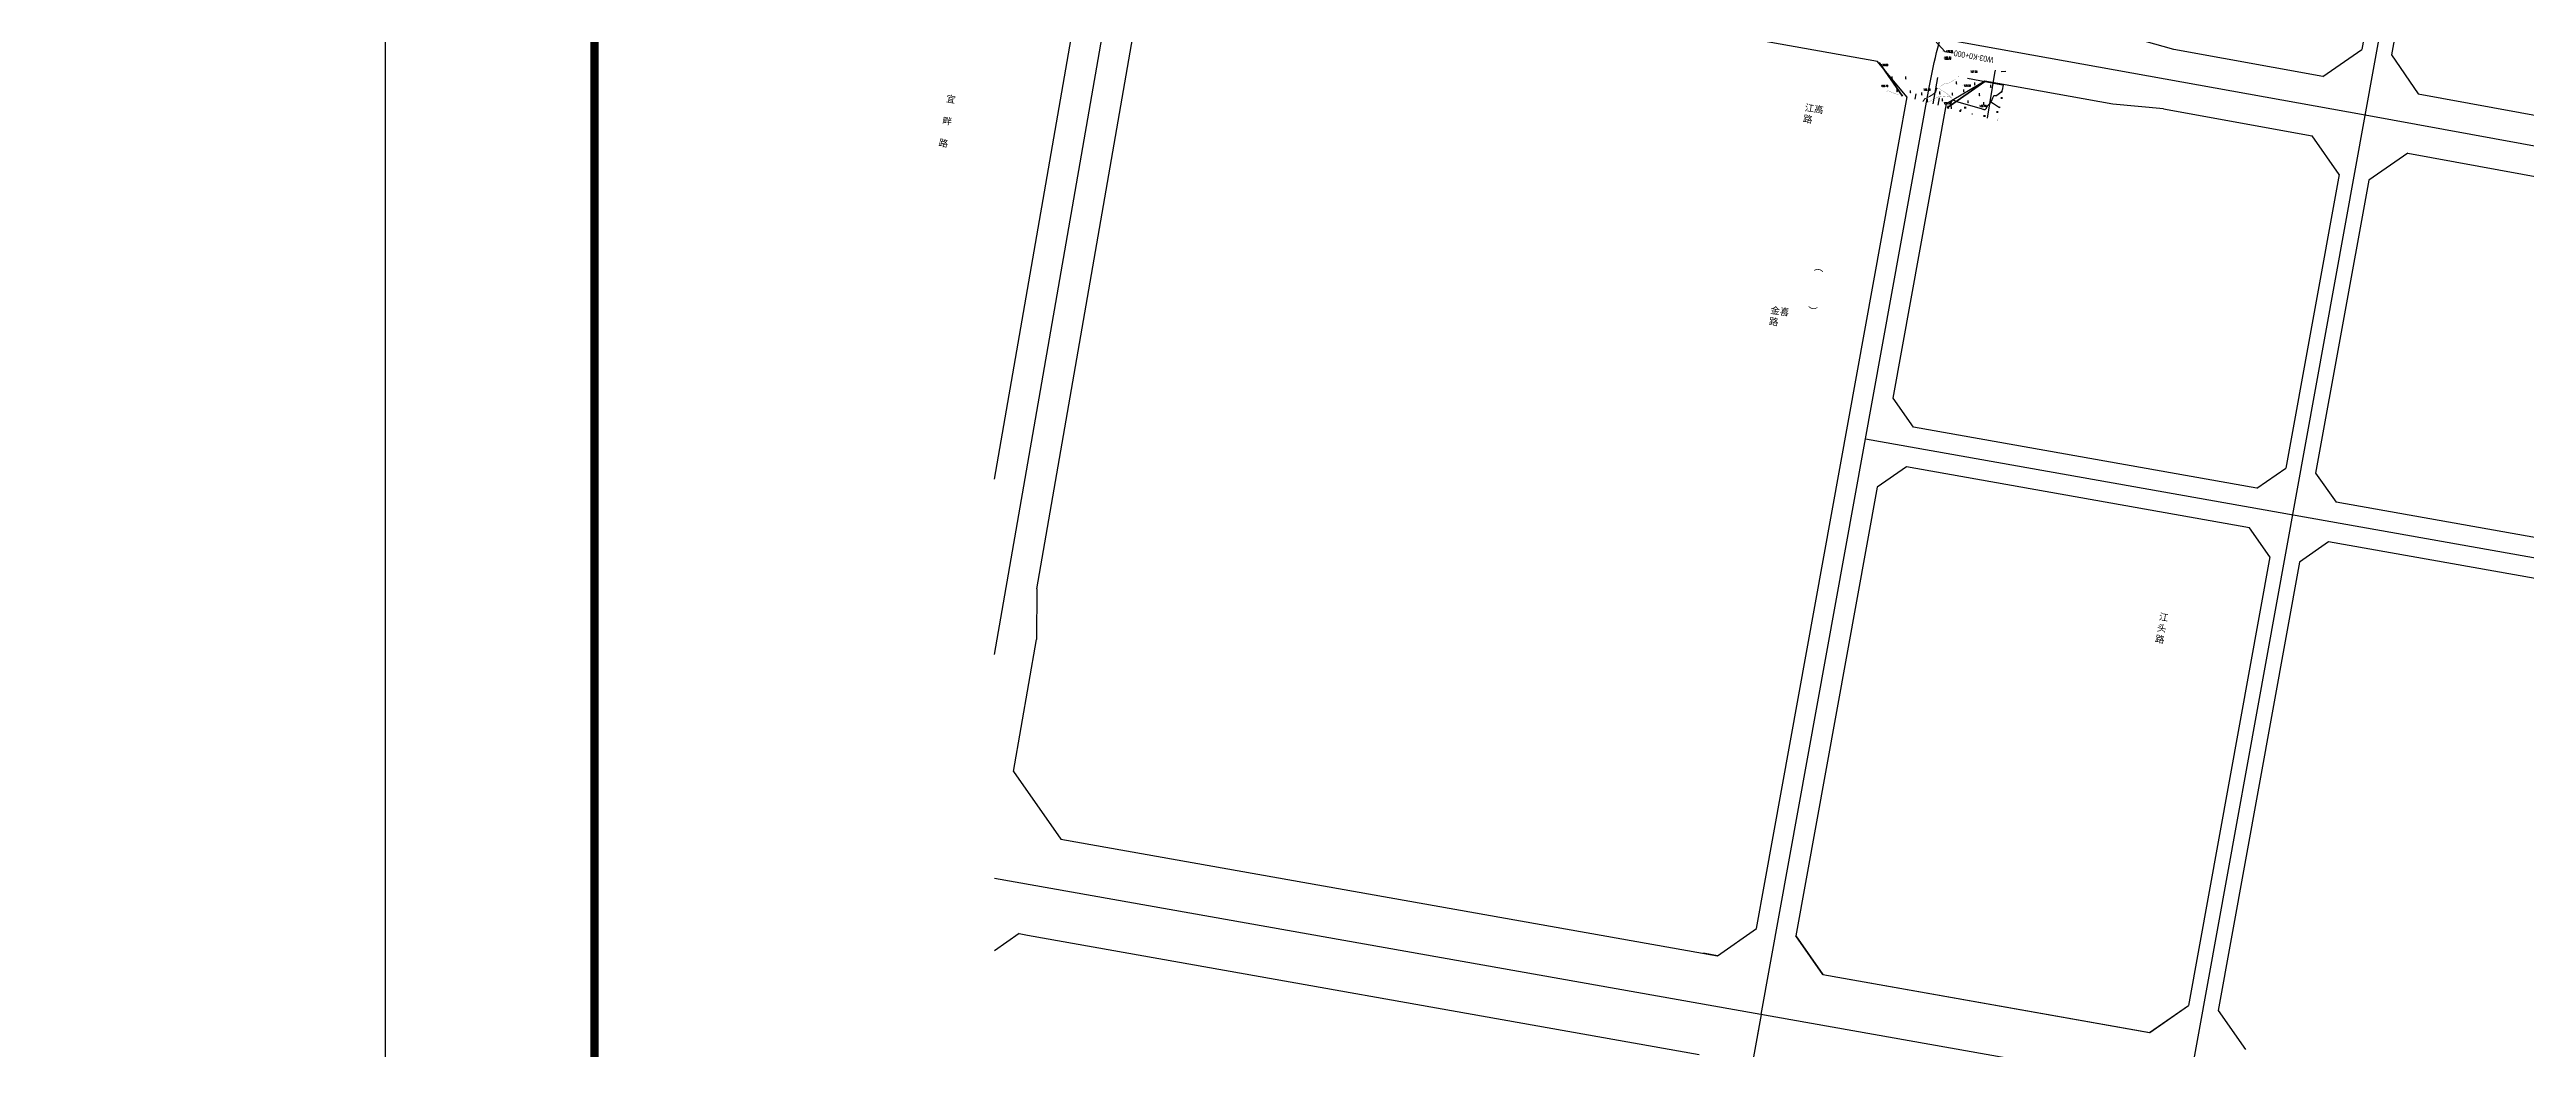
# Model space of a CAD drawing. Extents: x 529262 to 576451, y 2694391 to 2717535.
# Drawn here: x 561067 to 562546, y 2709836 to 2710433 of the extents above; entities that cross this region are included whole.
import ezdxf
from ezdxf.enums import TextEntityAlignment as Align
from ezdxf.xclip import XClip

# ---------------------------------------------------------------- set-up
doc = ezdxf.new("R2010")
doc.units = 0
doc.header["$XCLIPFRAME"] = 0
doc.linetypes.add('CONTINOUS', pattern=[0])
for name, color, linetype in [('DLSS', 4, 'Continuous'), ('DMTZ', 8, 'Continuous'), ('GCD', 8, 'Continuous'), ('GXYZ', 8, 'Continuous'), ('PP-COM', 7, 'Continuous'), ('PUB_TITLE', 4, 'Continuous'), ('RD-中线', 40, 'Continuous'), ('RD-红线', 7, 'Continuous'), ('RD-路名', 7, 'Continuous'), ('ZBTZ', 8, 'Continuous'), ('桩号标注_W03-', 7, 'Continuous'), ('纵断_分栏文字', 7, 'Continuous')]:
    doc.layers.add(name, color=color, linetype=linetype)
for name, color, linetype, lineweight in [('SXSS', 5, 'Continuous', 0), ('规划人行道', 130, 'CONTINOUS', 30), ('规划道路红线', 5, 'Continuous', 40)]:
    doc.layers.add(name, color=color, linetype=linetype, lineweight=lineweight)
doc.styles.add('HZ', font='rs.shx', dxfattribs={"width": 0.8, "bigfont": 'hztxt.shx'})
doc.styles.add('JieTuHzTxt', font='smsim.shx', dxfattribs={"width": 0.7, "bigfont": 'smfs.shx'})
doc.styles.add('黑体', font='simhei.ttf')
doc.linetypes.add('10422', pattern='A,0.75,[150,AAA.SHX,S=0.5,R=0,X=0,Y=0.5],1.5,[177,AAA.SHX,S=1,R=0,X=0,Y=0.4],0.75', length=3)
doc.linetypes.add('1161', pattern='A,0,[149,AAA.SHX,S=0.15,R=0,X=0,Y=0],-1.6', length=1.6)

# ---------------------------------------------------------------- blocks, each defined once
blk = doc.blocks.new('A$C19FD0107')
at = {"layer": 'RD-中线', "color": 8, "linetype": 'Continuous', "flags": 128}
blk.add_lwpolyline([(-9389, 15551.5), (-9194.6, 16668.9, -0.000112), (-9194.5, 16669.4), (-9183.3, 16734, -0.000221), (-9183.1, 16734.8), (-9059.2, 17441.8)], format="xyb", dxfattribs=at)
at = {"layer": 'RD-中线', "color": 8}
for points in [[(-8908.7, 15466.1), (-8808.4, 16020, -0.020164), (-8803.2, 16043.7), (-8800.4, 16054.2, 0.021843), (-8794.7, 16079.8), (-8712.6, 16551.5, 0.012582), (-8710.4, 16566.4), (-8701.4, 16616.2, 0.019649), (-8698.1, 16639.5)], [(-8653.6, 15420.8), (-8495.8, 16292.4, -0.00211), (-8495.3, 16294.9), (-8485.8, 16345.2, 0.002827), (-8485.1, 16348.5), (-8448.9, 16552.1, -0.000671), (-8448.6, 16553.5), (-8443.3, 16582.9)]]:
    blk.add_lwpolyline(points, format="xyb", dxfattribs=at)
at = {"layer": 'RD-中线', "color": 8, "linetype": 'Continuous'}
for points in [[(-10449.8, 16346.7), (-9310.4, 16141.2, 0.000025), (-9310.4, 16141.2), (-9264.7, 16132.9, -0.000026), (-9264.6, 16132.9), (-8548, 16003.7)], [(-5280.2, 15276.5), (-7574.9, 15234.8, -0.04855), (-7632.8, 15239.4), (-9762.4, 15617.8)]]:
    blk.add_lwpolyline(points, format="xyb", dxfattribs=at)
at = {"layer": 'RD-中线', "color": 8, "linetype": 'Continuous', "flags": 128}
for points in [[(-8548, 16003.7), (-8094.5, 15920.5)], [(-8137.3, 15683.8), (-8846.5, 15809.9)], [(-8908.7, 15466.1), (-9024.6, 14826)]]:
    blk.add_lwpolyline(points, dxfattribs=at)
at = {"layer": 'RD-中线', "color": 8}
blk.add_lwpolyline([(-8908.7, 15466.1), (-8943, 15276.6)], dxfattribs=at)
at = {"layer": 'RD-红线', "color": 8, "linetype": 'Continuous', "flags": 128}
for points in [[(-8485.6, 16297.8), (-8486.3, 16294.2), (-8487.1, 16289.7), (-8532.4, 16039.4)], [(-9376.7, 15727), (-9310.5, 16107.8)], [(-9341.3, 15720.5), (-9275.9, 16096.2), (-9275.1, 16101.2)], [(-8540.2, 16097.3), (-8550.1, 16042.6)], [(-8668.5, 16007.1), (-8579.8, 15991.1)], [(-8516.4, 16016.2), (-8122.8, 15944)], [(-8522.7, 15980.7), (-8232.4, 15927.5)], [(-8563.7, 15967.9), (-8595.4, 15792.6)], [(-8546, 15964.6), (-8577.7, 15789.6)], [(-8612.8, 15780.5), (-8817.8, 15817)], [(-8617.2, 15756.9), (-8822, 15793.3)], [(-8161.7, 15700.4), (-8565.5, 15772.1)], [(-8605, 15739.5), (-8653.6, 15471.5)], [(-8587.3, 15736.4), (-8635.8, 15468.5)], [(-8166.1, 15676.8), (-8569.9, 15748.5)], [(-9355.2, 15611.3), (-9341.5, 15690.2)], [(-9326.8, 15570.9), (-8934.9, 15501.2)], [(-9351.7, 15514.4), (-9346.7, 15513.5), (-8945.7, 15442.2)], [(-8871.9, 15490), (-8676.7, 15455.3)]]:
    blk.add_lwpolyline(points, dxfattribs=at)
at = {"layer": 'RD-红线', "color": 8}
for points in [[(-8839.2, 16035.4), (-8912, 16048.5)], [(-8573.4, 16026.5), (-8662.3, 16042.6), (-8691.3, 16050.8)], [(-8821.7, 16014.4), (-8839.2, 16035.4)], [(-8668.5, 16007.1), (-8698.7, 16010), (-8775.2, 16023.8), (-8798, 16010.1)], [(-8911.6, 15517.4), (-8821.6, 16014.4)], [(-8829.9, 15834.3), (-8798, 16010.1)], [(-8817.8, 15817), (-8829.9, 15834.3)], [(-8822, 15793.3), (-8839.5, 15781.2), (-8888, 15513.2), (-8871.9, 15490)], [(-9341.3, 15720.5), (-9341.5, 15690.2)], [(-8934.9, 15501.2), (-8911.6, 15517.4)]]:
    blk.add_lwpolyline(points, dxfattribs=at)
for points in [[(-8573.4, 16026.5), (-8550.1, 16042.6, 0.41402)], [(-8532.4, 16039.4), (-8516.4, 16016.2, 0.413554)], [(-8563.7, 15967.9), (-8579.8, 15991.1, 0.414407)], [(-8522.7, 15980.7), (-8546, 15964.6, 0.414874)], [(-8612.8, 15780.5), (-8595.4, 15792.6, 0.413261)], [(-8577.7, 15789.6), (-8565.5, 15772.1, 0.415167)], [(-8605, 15739.5), (-8617.2, 15756.9, 0.415167)], [(-8569.9, 15748.5), (-8587.3, 15736.4, 0.413261)], [(-9355.2, 15611.3), (-9326.8, 15570.9, 0.413135)], [(-9351.7, 15514.4), (-9374.9, 15498.1, 0.415293)], [(-8676.7, 15455.3), (-8653.6, 15471.5, 0.413261)], [(-8635.8, 15468.5), (-8619.6, 15445.2, 0.415167)]]:
    blk.add_lwpolyline(points, format="xyb", dxfattribs=at)
at = {"layer": 'RD-红线', "color": 8, "flags": 128}
for points in [[(-8934.9, 15501.2), (-8943.1, 15502.7)], [(-8871.9, 15490), (-8888, 15513.2)], [(-8871.9, 15490), (-8676.8, 15455.4)], [(-8676.8, 15455.4), (-8653.5, 15471.5)]]:
    blk.add_lwpolyline(points, dxfattribs=at)
blk = doc.blocks.new('GC200')
at = {"linetype": 'Continuous', "const_width": 0.2, "flags": 128}
blk.add_lwpolyline([(-0.1, 0, 1), (0.1, 0, 1)], format="xyb", close=True, dxfattribs=at)
blk = doc.blocks.new('gc120')
at = {"color": 8}
for p, q in [((-0.5, 0.6), (0, 0)), ((0, 0), (0, 3)), ((0, 0), (0.5, 0.6))]:
    blk.add_line(p, q, dxfattribs=at)
blk = doc.blocks.new('gc201')
blk.add_lwpolyline([(-0.8, 0), (0.8, 0), (1.1, 2)], close=True)
blk.add_solid([(-0.8, 0), (0.8, 0), (1.1, 2)])
blk = doc.blocks.new('gc121')
at = {"color": 8}
for p, q in [((-0.5, -1), (-0.5, 1)), ((0.5, -1), (0.5, 1))]:
    blk.add_line(p, q, dxfattribs=at)
blk = doc.blocks.new('gc013c')
at = {"linetype": 'Continuous'}
blk.add_line((0.5, 0), (4, 0), dxfattribs=at)
at = {"linetype": 'Continuous', "const_width": 0.15, "flags": 128}
blk.add_lwpolyline([(3.775, 0, 1), (3.925, 0, 1)], format="xyb", close=True, dxfattribs=at)
blk = doc.blocks.new('gc119')
at = {"color": 8}
for p, q in [((-1, 0), (1, 0)), ((-0.5, 1), (-0.5, 0)), ((0.5, 1), (0.5, 0))]:
    blk.add_line(p, q, dxfattribs=at)

msp = doc.modelspace()

# ---------------------------------------------------------------- linework, layer by layer
at = {"layer": 'DLSS', "linetype": 'Continuous', "const_width": 0.1, "flags": 128}
for points, elevation in [([(562212.479, 2710416.164), (562232.381, 2710412.318)], -5.528), ([(562235.281, 2710419.938), (562232.571, 2710419.917)], -143.229)]:
    msp.add_lwpolyline(points, dxfattribs=dict(at, elevation=elevation))
at = {"layer": 'DLSS', "linetype": 'Continuous', "const_width": 0.1, "elevation": -143.229}
msp.add_lwpolyline([(562234.076, 2710412.328), (562232.381, 2710412.318)], dxfattribs=at)
at = {"layer": 'DMTZ', "linetype": '10422', "flags": 128}
for points, elevation in [([(562232.382, 2710412.08), (562212.435, 2710415.935)], -5.528), ([(562232.615, 2710420.182), (562235.323, 2710420.207)], -143.229)]:
    msp.add_lwpolyline(points, dxfattribs=dict(at, elevation=elevation))
at = {"layer": 'DMTZ', "linetype": '10422', "elevation": -143.229}
msp.add_lwpolyline([(562234.038, 2710412.09), (562232.382, 2710412.08)], dxfattribs=at)
at = {"layer": 'GXYZ', "linetype": 'Continuous'}
for p, q in [((562194.477, 2710416.576), (562191.763, 2710400.708)), ((562228.605, 2710419.163), (562224.163, 2710392.241))]:
    msp.add_line(p, q, dxfattribs=at)
at = {"layer": 'PUB_TITLE', "color": 7}
msp.add_lwpolyline([(561267.748, 2707366.835), (569352.748, 2707366.835), (569352.748, 2713084.085), (561267.748, 2713084.085)], close=True, dxfattribs=at)
at = {"layer": 'PUB_TITLE', "color": 7, "const_width": 5}
msp.add_lwpolyline([(568193.3, 2711843.351), (568193.3, 2708691.925), (561392.748, 2708691.925), (561392.748, 2712581.567), (569352.748, 2712581.567)], dxfattribs=at)
at = {"layer": 'SXSS', "color": 8, "linetype": 'Continuous', "elevation": -143.229}
msp.add_lwpolyline([(562185.885, 2710402.244), (562186.943, 2710403.761), (562187.182, 2710404.035), (562188.095, 2710404.444), (562189.84, 2710405.24), (562191.828, 2710406.364), (562193.239, 2710407.564), (562193.375, 2710407.78), (562193.507, 2710408.027), (562193.917, 2710409.62), (562194.081, 2710409.945), (562194.312, 2710410.098)], dxfattribs=at)
at = {"layer": 'ZBTZ', "linetype": 'Continuous', "const_width": 0.1, "elevation": -143.229}
for points in [[(562194.44, 2710411.289), (562194.821, 2710411.194), (562196.298, 2710411.261), (562198.149, 2710412.417), (562198.727, 2710412.683), (562199.346, 2710412.805), (562200.841, 2710413.016), (562203.499, 2710414.361), (562205.537, 2710415.665), (562207.279, 2710417.365)], [(562171.062, 2710406.117), (562165.053, 2710408.649), (562163.869, 2710407.997)], [(562202.827, 2710404.441), (562202.019, 2710404.882), (562201.448, 2710405.095), (562198.517, 2710405.375), (562197.379, 2710405.443), (562196.275, 2710405.389), (562195.198, 2710405.072), (562194.212, 2710404.661), (562191.116, 2710402.956), (562188.728, 2710401.501)], [(562194.312, 2710410.098), (562194.612, 2710410.112), (562195.942, 2710409.869), (562196.7, 2710408.936), (562198.538, 2710408.053), (562201.667, 2710405.68), (562202.827, 2710404.441), (562203.703, 2710403.417)], [(562230.55, 2710390.572), (562230.547, 2710390.603), (562230.547, 2710391.263), (562230.837, 2710392.052), (562230.872, 2710392.09)]]:
    msp.add_lwpolyline(points, dxfattribs=at)
at = {"layer": 'ZBTZ', "linetype": '1161', "elevation": -143.229}
for points in [[(562202.886, 2710397.801), (562202.834, 2710398.293), (562202.61, 2710400.284), (562202.614, 2710400.936), (562202.745, 2710401.437), (562203.309, 2710402.615), (562203.703, 2710403.417)], [(562233.666, 2710412.088), (562233.243, 2710409.032), (562232.772, 2710408.134), (562232.292, 2710407.51), (562230.741, 2710406.28), (562230.029, 2710405.712), (562229.697, 2710405.647), (562228.514, 2710405.647), (562228.228, 2710405.593), (562228.033, 2710405.378), (562227.435, 2710404.124), (562226.545, 2710402.25), (562226.364, 2710401.933), (562225.2, 2710400.463), (562224.507, 2710399.793), (562224.349, 2710399.599), (562224.187, 2710399.354), (562223.883, 2710398.866), (562223.665, 2710398.082), (562223.298, 2710397.629), (562222.909, 2710397.265), (562222.457, 2710397.22), (562221.86, 2710397.351), (562220.741, 2710397.836), (562207.514, 2710401.598), (562204.315, 2710402.873), (562203.703, 2710403.417)], [(562226.444, 2710402.073), (562228.062, 2710400.963), (562231.484, 2710398.618), (562231.963, 2710398.982)], [(562233.376, 2710407.908), (562232.648, 2710407.973)], [(562215.384, 2710394.535), (562215.43, 2710394.598), (562214.974, 2710394.642)]]:
    msp.add_lwpolyline(points, dxfattribs=at)
at = {"layer": '桩号标注_W03-'}
msp.add_line((562198.944, 2710432.101), (562203.864, 2710431.213), dxfattribs=at)
at = {"layer": '桩号标注_W03-', "const_width": 0.25}
msp.add_lwpolyline([(562197.714, 2710432.322), (562200.174, 2710431.879)], dxfattribs=at)
at = {"layer": '纵断_分栏文字', "color": 3}
msp.add_lwpolyline([(562165.189, 2710506.956), (562159.733, 2710475.482), (562198.944, 2710432.101)], dxfattribs=at)
at = {"layer": '规划人行道'}
for p, q in [((562181.183, 2710403.473), (562181.774, 2710406.741)), ((562181.183, 2710403.473), (562181.774, 2710406.741)), ((562181.183, 2710403.473), (562181.774, 2710406.741)), ((562195.559, 2710404.292), (562194.767, 2710399.923)), ((562195.559, 2710404.292), (562194.767, 2710399.923)), ((562195.559, 2710404.292), (562194.767, 2710399.923))]:
    msp.add_line(p, q, dxfattribs=at)
at = {"layer": '规划道路红线'}
for p, q in [((562159.757, 2710425.459), (562173.65, 2710405.441)), ((562159.757, 2710425.459), (562173.65, 2710405.441)), ((562159.757, 2710425.459), (562173.65, 2710405.441)), ((562200.24, 2710398.492), (562222.743, 2710414.109)), ((562200.24, 2710398.492), (562222.743, 2710414.109)), ((562200.24, 2710398.492), (562222.743, 2710414.109)), ((562234.036, 2710412.074), (562222.743, 2710414.109)), ((562234.036, 2710412.074), (562222.743, 2710414.109)), ((562234.036, 2710412.074), (562222.743, 2710414.109))]:
    msp.add_line(p, q, dxfattribs=at)

# ---------------------------------------------------------------- block references
at = {"layer": 'DMTZ', "linetype": 'Continuous', "xscale": 0.5, "yscale": 0.5}
msp.add_blockref('gc201', (562208.142, 2710396.325, -143.229), dxfattribs=at)
at = {"layer": 'GCD', "linetype": 'Continuous'}
ref = msp.add_blockref('GC200', (562198.937, 2710432.109, 138.376), dxfattribs=dict(at, xscale=0.5, yscale=0.5, zscale=0.5))
ref.add_attrib('height', '138.38', dxfattribs={"linetype": 'Continuous', "height": 1, "style": 'HZ', "width": 0.8}).set_placement((562199.537, 2710432.109, 138.376), align=Align.MIDDLE_LEFT)
ref = msp.add_blockref('GC200', (562197.908, 2710427.697, 138.417), dxfattribs=dict(at, xscale=0.5, yscale=0.5, zscale=0.5))
ref.add_attrib('height', '138.42', dxfattribs={"linetype": 'Continuous', "height": 1, "style": 'HZ', "width": 0.8}).set_placement((562198.508, 2710427.697, 138.417), align=Align.MIDDLE_LEFT)
ref = msp.add_blockref('GC200', (562198.051, 2710428.314, 138.312), dxfattribs=dict(at, xscale=0.5, yscale=0.5, zscale=0.5))
ref.add_attrib('height', '138.31', dxfattribs={"linetype": 'Continuous', "height": 1, "style": 'HZ', "width": 0.8}).set_placement((562198.651, 2710428.314, 138.312), align=Align.MIDDLE_LEFT)
at = {"layer": 'GCD', "linetype": 'Continuous', "xscale": 0.5, "yscale": 0.5}
msp.add_blockref('GC200', (562213.541, 2710419.959, 137.348), dxfattribs=at)
at = {"layer": 'GCD', "linetype": 'Continuous', "xscale": 0.5, "yscale": 0.5, "zscale": 0.5}
for p in [(562185.465, 2710409.225, 136.698), (562197.633, 2710401.138, 136.326), (562209.605, 2710411.722, 136.502), (562222.182, 2710398.276, 136.457)]:
    msp.add_blockref('GC200', p, dxfattribs=at)
at = {"layer": 'GXYZ', "linetype": 'Continuous', "xscale": 0.5000000001923941, "yscale": 0.5000000001923941, "zscale": 0.5000000001923941, "rotation": 260.6293766460677}
msp.add_blockref('gc013c', (562228.931, 2710421.136, -143.229), dxfattribs=at)
at = {"layer": 'PP-COM'}
ref = msp.add_blockref('A$C19FD0107', (570997.993, 2694390.603), dxfattribs=at)
XClip(ref).set_block_clipping_path([(-9366.4383134884, 14428.6043910822), (-3328.4480743363, 17452.7484863754)])
at = {"layer": 'ZBTZ', "linetype": 'Continuous', "xscale": 0.5, "yscale": 0.5}
for name, p in [('gc120', (562167.564, 2710415.633, -143.229)), ('gc120', (562175.733, 2710415.633, -143.229)), ('gc120', (562170.457, 2710407.977, -143.229)), ('gc120', (562178.455, 2710407.296, -143.229)), ('gc120', (562185.262, 2710406.105, -143.229)), ('gc120', (562188.576, 2710402.066, -143.229)), ('gc120', (562195.933, 2710406.651, -143.229)), ('gc120', (562197.461, 2710402.543, -143.229)), ('gc120', (562203.48, 2710405.887, -143.229)), ('gc120', (562205.964, 2710412.669, -143.229)), ('gc120', (562210.263, 2710407.893, -143.229)), ('gc120', (562212.843, 2710401.301, -143.229)), ('gc120', (562216.76, 2710412.096, -143.229)), ('gc120', (562219.626, 2710405.6, -143.229)), ('gc120', (562222.206, 2710400.251, -143.229)), ('gc120', (562226.314, 2710410.568, -143.229)), ('gc119', (562232.784, 2710404.242, -143.229)), ('gc120', (562200.996, 2710398.054, -143.229)), ('gc121', (562211.167, 2710398.505, -143.229)), ('gc121', (562222.744, 2710393.504, -143.229)), ('gc121', (562230.388, 2710395.876, -143.229))]:
    msp.add_blockref(name, p, dxfattribs=at)

# ---------------------------------------------------------------- texts
at = {"layer": 'GCD', "linetype": 'Continuous', "style": 'HZ', "width": 0.8}
for s, p in [('136.80', (562162.86, 2710423.955)), ('137.35', (562216.266, 2710419.959)), ('136.76', (562162.922, 2710411.399)), ('136.70', (562188.19, 2710409.225)), ('136.33', (562200.358, 2710401.138)), ('136.50', (562212.33, 2710411.722)), ('136.46', (562221.676, 2710399.487))]:
    msp.add_text(s, height=1, dxfattribs=at).set_placement(p, align=Align.MIDDLE)
at = {"layer": 'RD-路名', "color": 7, "linetype": 'Continuous', "char_height": 4, "width": 50.99419, "attachment_point": 1, "style": '黑体'}
for s, insert, rotation in [('宜\\P\\P畔\\P\\P路', (561603.056, 2710406.035), 350.270231), ('江高\\P路', (562115.69, 2710400.642), 351.158047), ('江\\P头\\P路', (562327.229, 2710096.499), 349.958985)]:
    msp.add_mtext(s, dxfattribs=dict(at, insert=insert, rotation=rotation))
at = {"layer": 'RD-路名', "color": 7, "linetype": 'Continuous', "insert": (562126.738, 2710306.386), "char_height": 4, "attachment_point": 1, "rotation": 261.07971, "style": '黑体'}
msp.add_mtext_dynamic_manual_height_columns('\\pi-12,l16,t16;(^I    )', width=312.81606, gutter_width=357.193, heights=[0], dxfattribs=at)
at = {"layer": 'RD-路名', "color": 7, "insert": (562095.186, 2710279.59), "char_height": 4, "width": 50.99419, "attachment_point": 1, "rotation": 352.142713, "style": '黑体'}
msp.add_mtext('金喜\\P路 ', dxfattribs=at)
at = {"layer": '桩号标注_W03-', "style": 'JieTuHzTxt', "width": 0.7}
msp.add_text('W03-K0+000', height=3.5, rotation=169.774097, dxfattribs=at).set_placement((562204.357, 2710431.124), align=Align.MIDDLE_RIGHT)

doc.saveas('drawing.dxf')
